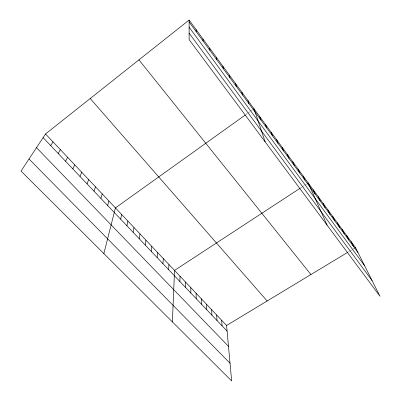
<?xml version="1.0" encoding="UTF-8"?>
<svg xmlns="http://www.w3.org/2000/svg" width="401" height="401" viewBox="0 0 401 401"><rect width="100%" height="100%" fill="white"/><g stroke="black" fill="none" stroke-linecap="round" stroke-linejoin="round"><path stroke-width="0.3" stroke-dasharray="2 1.5" d="M245.768 114.661L247.703 113.277M248.189 112.932L250.119 111.548M250.605 111.202L252.054 110.165M300.82 187.788L301.808 187.142M302.299 186.821L304.274 185.528M304.765 185.207L306.74 183.919M347.933 252.199L349.446 251.282M349.953 250.981L351.973 249.758M352.479 249.452L353.993 248.54"/><path stroke-width="0.6" d="M189.107 20.05L189.107 39.599L379.978 296.284L355.512 247.623L189.107 20.05L45.539 133.969L21.022 171.067L231.658 380.95L226.575 325.482L45.539 133.969M185.402 287.291L185.457 281.983M179.894 281.497L180.024 276.239M172.4 321.908L174.525 270.419L300.329 188.114M168.656 269.683L168.956 264.525M162.926 263.657L163.312 258.56M157.127 257.552L157.598 252.515M151.247 251.372L151.809 246.389M145.287 245.106L145.944 240.184M139.252 238.755L140.004 233.898M133.132 232.319L133.979 227.527M126.927 225.798L127.879 221.071M120.641 219.187L121.693 214.53M103.859 253.607L115.428 207.903L245.262 115.027M107.608 205.482L108.882 200.976M100.857 198.38L102.24 193.954M94.004 191.172L95.508 186.826M87.047 183.858L88.676 179.603M79.994 176.44L81.749 172.27M72.837 168.911L74.716 164.836M65.569 161.272L67.584 157.287M58.195 153.513L60.345 149.628M50.706 145.643L52.997 141.859M253.021 109.473L253.988 108.781L265.166 141.889M307.236 183.593L308.219 182.946L327.121 225.202M226.575 325.482L347.431 252.5M354.499 248.234L355.512 247.623M29.017 158.976L230.034 363.236M36.491 147.663L228.485 346.349M43.107 137.648L227.091 331.136M90.21 98.526L267.141 300.986M138.941 59.854L310.93 274.545M189.107 33.163L372.108 280.64M189.107 27.193L364.659 265.818M189.107 21.96L357.983 252.54M351.055 241.532L353.476 246.389M346.544 235.357L348.91 240.154M341.973 229.106L344.289 233.838M337.341 222.771L339.602 227.442M332.65 216.355L334.85 220.956M327.893 209.853L330.038 214.385M323.071 203.262L325.156 207.718M318.188 196.58L320.209 200.966M313.236 189.808L315.196 194.119M303.131 175.989L304.955 180.139M297.973 168.936L299.727 173.001M292.745 161.783L294.429 165.763M287.442 154.53L289.051 158.42M282.063 147.177L283.592 150.971M276.61 139.718L278.058 143.413M271.076 132.15L272.444 135.749M265.462 124.47L266.745 127.969M259.768 116.686L260.966 120.074M247.948 100.516L248.956 103.679M241.808 92.125L242.725 95.167M235.577 83.603L236.389 86.521M229.252 74.947L229.958 77.739M222.826 66.16L223.422 68.812M216.294 57.228L216.781 59.744M209.663 48.155L210.029 50.531M202.921 38.937L203.172 41.163M221.653 320.274L222.104 325.888M216.665 315.001L217.051 320.574M196.069 29.569L196.199 31.644M211.623 309.662L211.939 315.201M206.52 304.264L206.766 309.757M201.352 298.795L201.523 304.249M196.119 293.261L196.219 298.665M190.821 287.657L190.846 293.016"/></g></svg>
